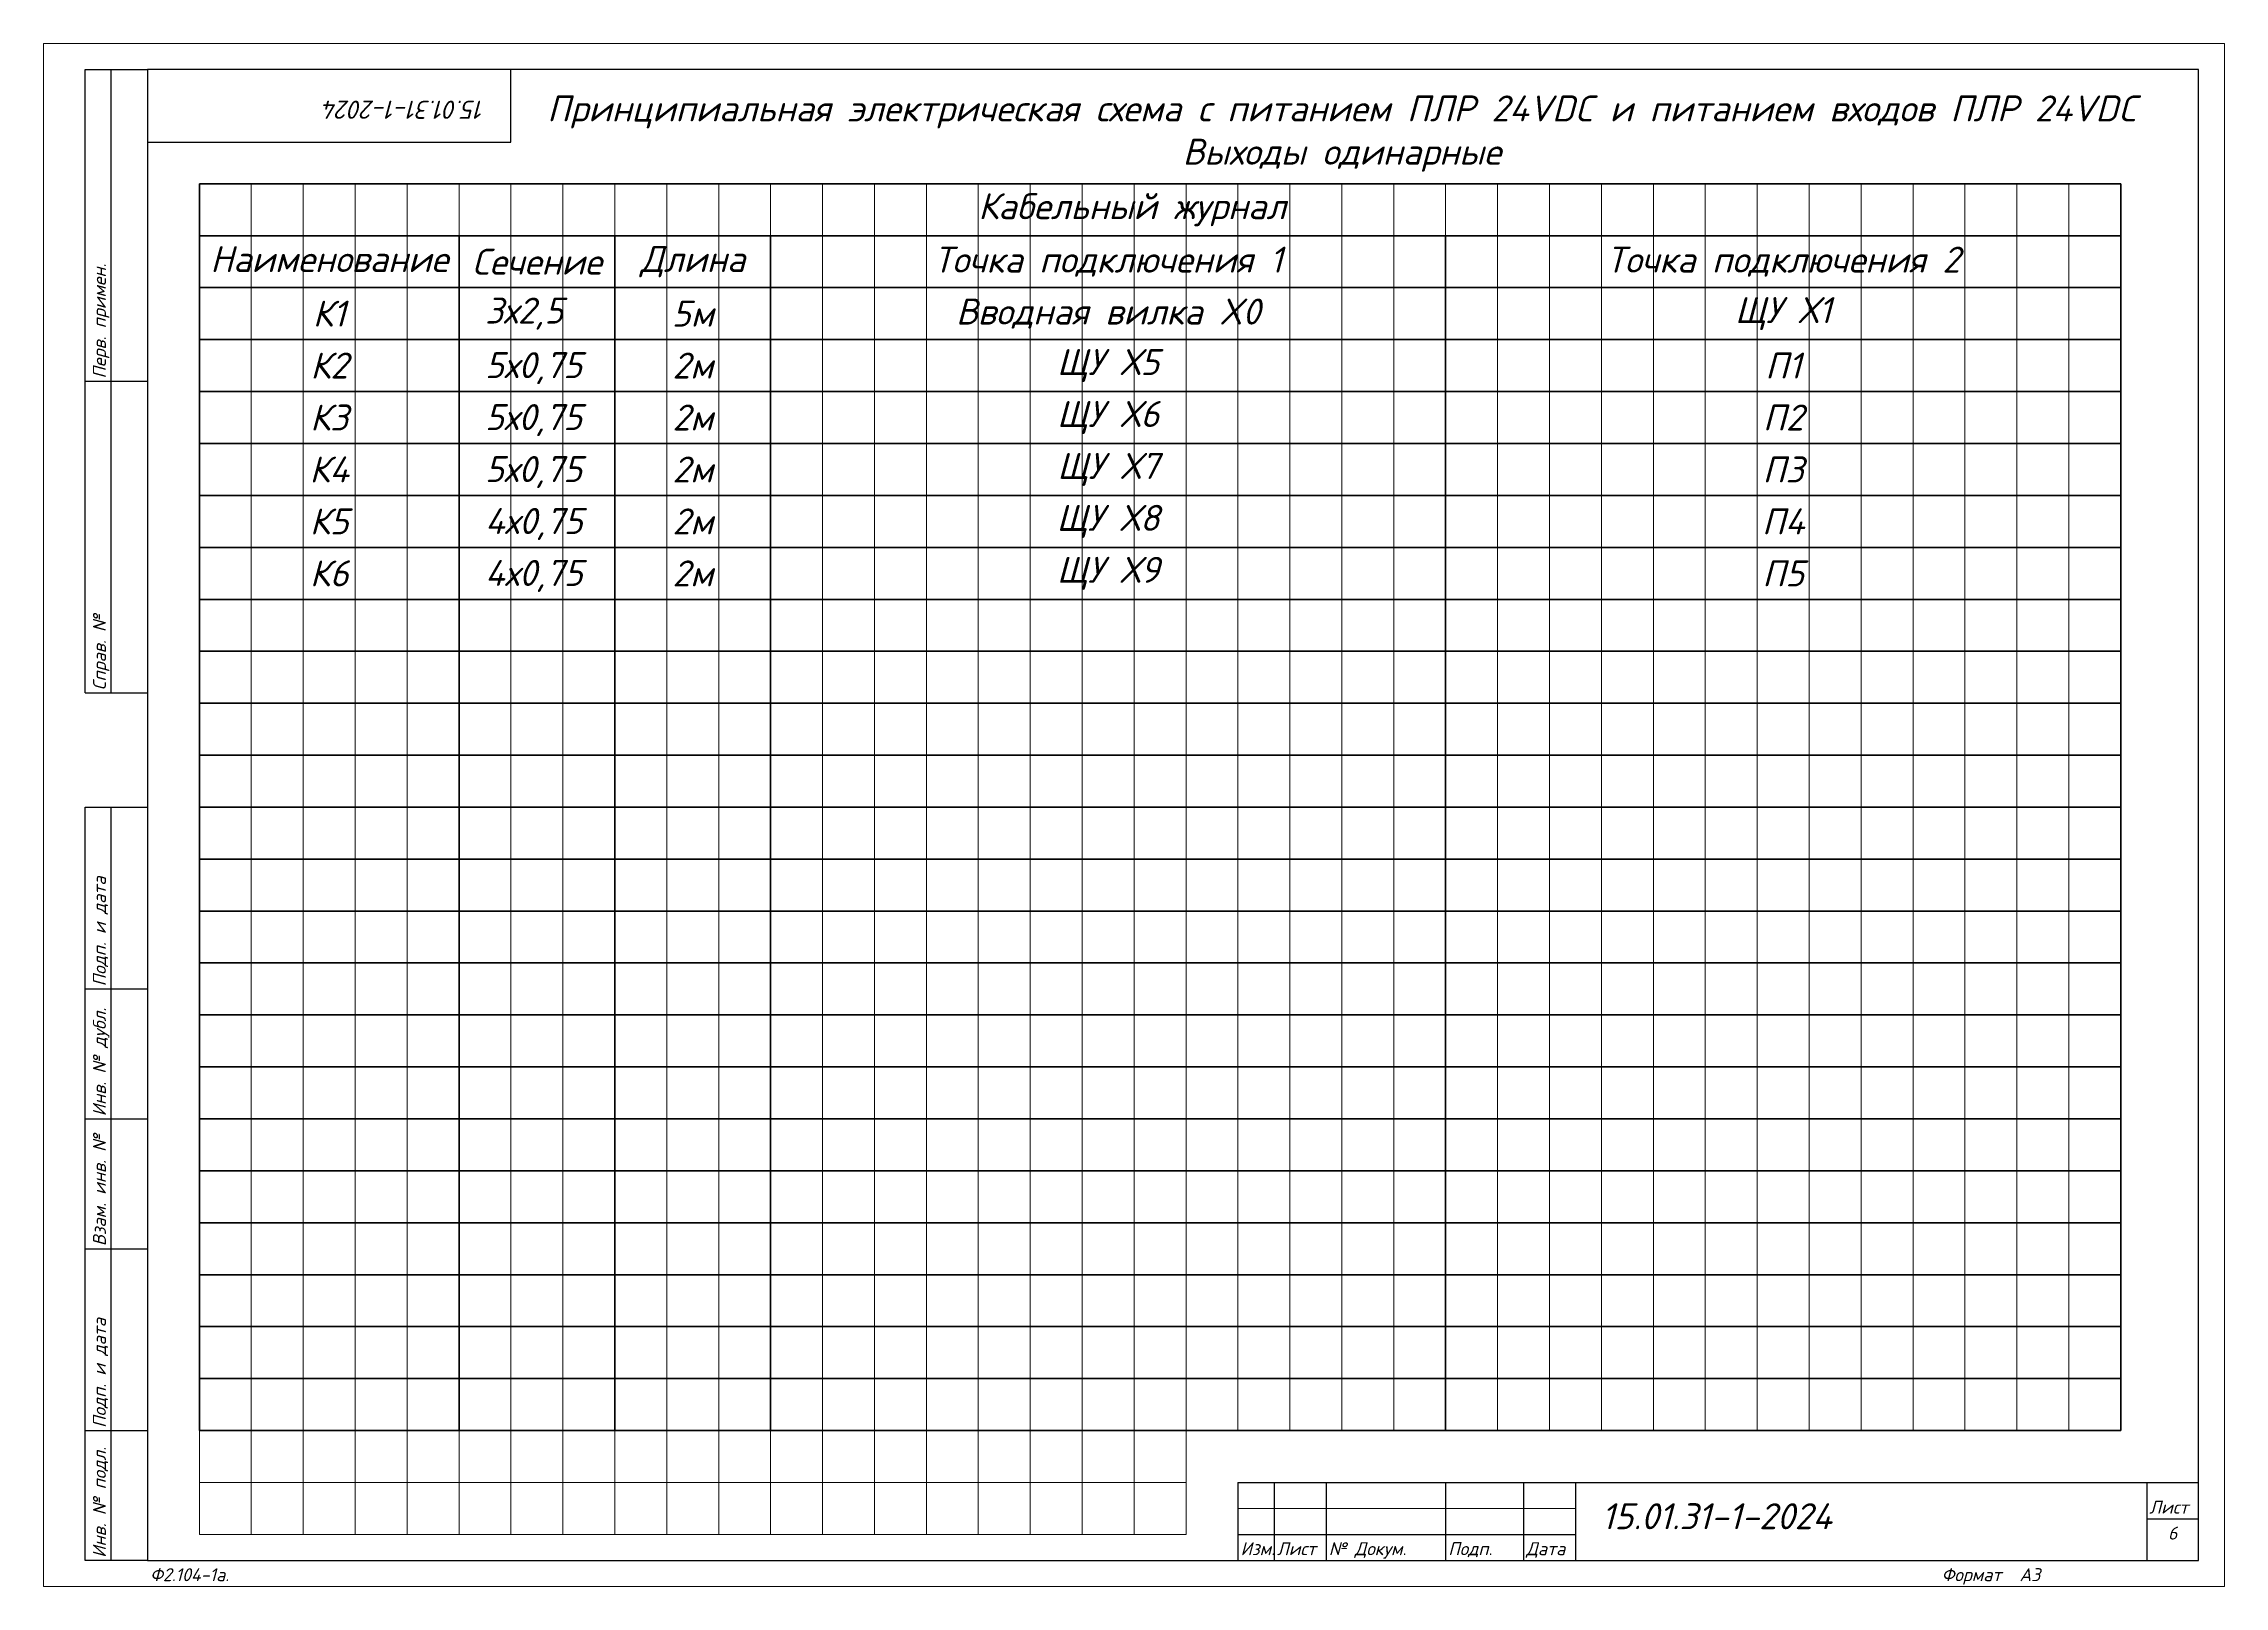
# Paper-space layout 'Эл6 (5)' of a CAD drawing. Header units: millimetres. Extents: x 0 to 420, y 0 to 297.
# The model-space entities are those that its viewports show. They can reach past a viewport. Long polylines and large blocks are cut down to what shows.
import ezdxf
from ezdxf.enums import TextEntityAlignment as Align

# ---------------------------------------------------------------- set-up
doc = ezdxf.new("R2010")
doc.units = ezdxf.units.MM
doc.layers.add('4', color=4, linetype='Continuous', lineweight=15)
doc.layers.add('Основная', color=7, linetype='Continuous', lineweight=30)
doc.layers.add('Привязки', color=2, linetype='Continuous', lineweight=0, plot=False, transparency=0.8)
doc.layers.add('рамка', color=253, linetype='Continuous', lineweight=5, transparency=0.8)
doc.styles.add('текст', font='isocpeui.ttf')

# ---------------------------------------------------------------- blocks, each defined once
blk = doc.blocks.new('*U110')
for p, q in [((8, 232), (8, 292)), ((8, 292), (20, 292)), ((13, 232), (13, 292)), ((90, 292), (90, 292)), ((90, 292), (90, 292)), ((90, 278), (90, 292)), ((90, 292), (90, 292)), ((90, 292), (90, 292)), ((90, 292), (90, 292)), ((20, 278), (90, 278)), ((8, 232), (20, 232)), ((8, 172), (8, 232)), ((13, 172), (13, 232)), ((8, 172), (20, 172)), ((8, 115), (8, 150)), ((8, 150), (20, 150)), ((13, 115), (13, 150)), ((8, 90), (8, 115)), ((8, 115), (20, 115)), ((13, 90), (13, 115)), ((8, 65), (8, 90)), ((8, 90), (20, 90)), ((13, 65), (13, 90)), ((8, 30), (8, 65)), ((8, 65), (20, 65)), ((13, 30), (13, 65)), ((8, 5), (8, 30)), ((8, 30), (20, 30)), ((13, 5), (13, 30)), ((230, 20), (415, 20)), ((230, 20), (230, 5)), ((237, 20), (237, 5)), ((247, 20), (247, 5)), ((270, 20), (270, 5)), ((285, 20), (285, 5)), ((295, 20), (295, 5)), ((405, 20), (405, 5)), ((415, 20), (415, 20)), ((415, 20), (415, 20)), ((405, 13), (415, 13)), ((230, 10), (295, 10)), ((20, 5), (8, 5)), ((230, 5), (295, 5)), ((415, 5), (415, 5)), ((415, 5), (415, 5)), ((415, 5), (415, 5)), ((415, 5), (415, 5)), ((415, 5), (415, 5)), ((415, 5), (415, 5)), ((415, 5), (415, 5))]:
    blk.add_line(p, q)
blk.add_lwpolyline([(20, 5), (415, 5), (415, 292), (20, 292)], close=True)
at = {"layer": '4'}
for p, q in [((230, 15), (295, 15)), ((415, 5), (415, 5)), ((415, 5), (415, 5)), ((415, 5), (415, 5)), ((415, 5), (415, 5)), ((415, 5), (415, 5)), ((415, 5), (415, 5)), ((415, 5), (415, 5)), ((415, 5), (415, 5)), ((415, 5), (415, 5))]:
    blk.add_line(p, q, dxfattribs=at)
at = {"layer": 'Привязки'}
blk.add_lwpolyline([(0, 0), (420, 0), (420, 297), (0, 297)], close=True, dxfattribs=at)
at = {"layer": 'рамка'}
blk.add_lwpolyline([(0, 297), (420, 297), (420, 0), (0, 0)], close=True, dxfattribs=at)
at = {"style": 'текст'}
for s, p in [('Перв. примен.', (12, 232.5)), ('Справ. №', (12, 172.5)), ('Подп. и дата', (12, 115.5)), ('Инв. № дубл.', (12, 90.5)), ('Взам. инв. №', (12, 65.5)), ('Подп. и дата', (12, 30.5)), ('Инв. № подл.', (12, 5.5))]:
    blk.add_text(s, height=2.5, rotation=90, dxfattribs=at).set_placement(p)
for s, height, p in [('Лист', 2.5, (405.5, 14)), ('Изм.', 2.5, (230.5, 6)), ('Лист', 2.5, (237.5, 6)), ('№ Докум.', 2.5, (247.5, 6)), ('Подп.', 2.5, (270.5, 6)), ('Дата', 2.5, (285.5, 6)), ('Ф2.104-1.', 0.005, (20, 4.99)), ('Разраб.', 0.0000135, (415, 5)), ('Пров.', 0.0000135, (415, 5)), ('Т.контр.', 0.0000135, (415, 5)), ('Н.контр.', 0.0000135, (415, 5)), ('Утв.', 0.0000135, (415, 5)), ('Лит.', 0.0000135, (415, 5)), ('Масса', 0.0000135, (415, 5)), ('Масштаб', 0.0000135, (415, 5)), ('Листов', 0.0000135, (415, 5)), ('Ф2.104-1а.', 2.5, (20.5, 1)), ('Формат', 2.5, (365.5, 1)), ('А3', 2.5, (380.5, 1)), ('А4', 0.025, (419.61, 0.01)), ('А2', 0.00833, (419.87, 0)), ('А1', 0.00625, (419.9, 0)), ('А0', 0.005, (419.92, 0))]:
    blk.add_text(s, height=height, dxfattribs=at).set_placement(p)
for tag, p, height in [('12', (90, 292), 0.00000373), ('13', (90, 292), 0.00000373), ('27', (90, 292), 0.00000522), ('29', (105, 249), 3.5), ('ИЗМ2', (230.5, 16), 2.5), ('ЛИСТИЗМ2', (237.5, 16), 2.5), ('№ДОКУМИЗМ2', (247.5, 16), 2.5), ('28', (415, 20), 0.0000438), ('ИЗМ1', (230.5, 11), 2.5), ('ЛИСТИЗМ1', (237.5, 11), 2.5), ('№ДОКУМИЗМ1', (247.5, 11), 2.5), ('ПОДПИЗМ1', (270.5, 11), 2.5), ('ДАТАИЗМ1', (285.5, 11), 2.5), ('ДАТАНКОНТР', (285.5, 11), 2.5), ('ОБОЗНАЧЕНИЕ', (300, 11), 5), ('ДАТАУТВ', (285.5, 6), 2.5), ('РАЗРАБ', (415, 5), 0.0000135), ('ЛИСТОВ', (415, 5), 0.0000135), ('ПРОВ', (415, 5), 0.0000135), ('ТКОНТР', (415, 5), 0.0000135), ('НКОНТР', (415, 5), 0.0000135), ('УТВ', (415, 5), 0.0000135), ('10', (415, 5), 0.0000135), ('11', (415, 5), 0.0000135), ('ПОДПИЗМ2', (415, 5), 0.0000135), ('ДАТАИЗМ2', (415, 5), 0.0000135), ('ИЗМ3', (415, 5), 0.0000135), ('ЛИСТИЗМ3', (415, 5), 0.0000135), ('№ДОКУМИЗМ3', (415, 5), 0.0000135), ('ПОДПИЗМ3', (415, 5), 0.0000135), ('ДАТАИЗМ3', (415, 5), 0.0000135), ('ИЗМ4', (415, 5), 0.0000135), ('ЛИСТИЗМ4', (415, 5), 0.0000135), ('№ДОКУМИЗМ4', (415, 5), 0.0000135), ('ПОДПИЗМ4', (415, 5), 0.0000135), ('ДАТАИЗМ4', (415, 5), 0.0000135), ('ДАТАРАЗРАБ', (415, 5), 0.0000135), ('ДАТАПРОВ', (415, 5), 0.0000135), ('ДАТАТКОНТР', (415, 5), 0.0000135)]:
    blk.add_attdef(tag, p, '', height=height, dxfattribs=at)
for tag, p, height, rotation in [('ОБОЗНАЧЕНИЕ-ВЕРХ', (85, 286), 3.5, 180), ('ПРИМЕНЯЕМОСТЬ', (19, 232.5), 2.5, 90), ('СПРАВ№', (19, 172.5), 2.5, 90), ('ДАТАУЧЁТАДУБЛ', (19, 115.5), 2.5, 90), ('ИНВ№ДУБЛ', (19, 90.5), 2.5, 90), ('ВЗАМИНВ№', (19, 65.5), 2.5, 90), ('ДАТАУЧЁТА', (19, 30.5), 2.5, 90), ('ИНВ№ПОДЛ', (19, 5.5), 2.5, 90)]:
    blk.add_attdef(tag, p, '', height=height, rotation=rotation, dxfattribs=at)
blk.add_attdef('30', text='', height=5, dxfattribs=at).set_placement((355, 34), align=Align.MIDDLE)
for tag, height, p in [('ЛИСТ', 2.5, (410, 9)), ('НАИМЕНОВАНИЕ1', 0.000027, (415, 5)), ('НАИМЕНОВАНИЕ2', 0.0000189, (415, 5)), ('НАИМЕНОВАНИЕ3', 0.0000189, (415, 5)), ('НАИМЕНОВАНИЕ4', 0.0000135, (415, 5)), ('МАССА', 0.0000189, (415, 5)), ('МАСШТАБ', 0.0000189, (415, 5)), ('МАТЕРИАЛ1', 0.0000135, (415, 5)), ('МАТЕРИАЛ2', 0.0000135, (415, 5)), ('МАТЕРИАЛ3', 0.0000135, (415, 5)), ('ПРЕДПРИЯТИЕ1', 0.0000189, (415, 5)), ('ПРЕДПРИЯТИЕ2', 0.0000189, (415, 5)), ('ПРЕДПРИЯТИЕ3', 0.0000189, (415, 5))]:
    blk.add_attdef(tag, text='', height=height, dxfattribs=at).set_placement(p, align=Align.CENTER)
for tag in ['ЛИТЕРА', 'ЛИТЕРА2', 'ЛИТЕРА3']:
    blk.add_attdef(tag, text='', height=0.0000135, dxfattribs=at).set_placement((415, 5), align=Align.RIGHT)
for tag in ['ИНДЕКС', 'ИНДЕКС2', 'ИНДЕКС3']:
    blk.add_attdef(tag, text='', height=0.0000135, dxfattribs=at).set_placement((415, 5), align=Align.TOP_LEFT)
blk = doc.blocks.new('*U109')
for p, q in [((8, 232), (8, 292)), ((8, 292), (20, 292)), ((13, 232), (13, 292)), ((90, 292), (90, 292)), ((90, 292), (90, 292)), ((90, 278), (90, 292)), ((90, 292), (90, 292)), ((90, 292), (90, 292)), ((90, 292), (90, 292)), ((20, 278), (90, 278)), ((8, 232), (20, 232)), ((8, 172), (8, 232)), ((13, 172), (13, 232)), ((8, 172), (20, 172)), ((8, 115), (8, 150)), ((8, 150), (20, 150)), ((13, 115), (13, 150)), ((8, 90), (8, 115)), ((8, 115), (20, 115)), ((13, 90), (13, 115)), ((8, 65), (8, 90)), ((8, 90), (20, 90)), ((13, 65), (13, 90)), ((8, 30), (8, 65)), ((8, 65), (20, 65)), ((13, 30), (13, 65)), ((230, 60), (415, 60)), ((230, 60), (230, 5)), ((237, 60), (237, 35)), ((247, 60), (247, 5)), ((270, 60), (270, 5)), ((285, 60), (285, 5)), ((295, 60), (295, 5)), ((415, 60), (415, 60)), ((415, 60), (415, 60)), ((295, 45), (415, 45)), ((365, 45), (365, 20)), ((380, 45), (380, 25)), ((397, 45), (397, 25)), ((230, 40), (295, 40)), ((365, 40), (415, 40)), ((230, 35), (295, 35)), ((8, 5), (8, 30)), ((8, 30), (20, 30)), ((13, 5), (13, 30)), ((365, 25), (415, 25)), ((385, 25), (385, 20)), ((295, 20), (415, 20)), ((365, 20), (365, 5)), ((20, 5), (8, 5))]:
    blk.add_line(p, q)
blk.add_lwpolyline([(20, 5), (415, 5), (415, 292), (20, 292)], close=True)
at = {"layer": '4'}
for p, q in [((230, 55), (295, 55)), ((230, 50), (295, 50)), ((230, 45), (295, 45)), ((370, 40), (370, 25)), ((375, 40), (375, 25)), ((230, 30), (295, 30)), ((230, 25), (295, 25)), ((230, 20), (295, 20)), ((230, 15), (295, 15)), ((230, 10), (295, 10))]:
    blk.add_line(p, q, dxfattribs=at)
at = {"layer": 'Привязки'}
blk.add_lwpolyline([(0, 0), (420, 0), (420, 297), (0, 297)], close=True, dxfattribs=at)
at = {"layer": 'рамка'}
blk.add_lwpolyline([(0, 297), (420, 297), (420, 0), (0, 0)], close=True, dxfattribs=at)
at = {"style": 'текст'}
for s, p in [('Перв. примен.', (12, 232.5)), ('Справ. №', (12, 172.5)), ('Подп. и дата', (12, 115.5)), ('Инв. № дубл.', (12, 90.5)), ('Взам. инв. №', (12, 65.5)), ('Подп. и дата', (12, 30.5)), ('Инв. № подл.', (12, 5.5))]:
    blk.add_text(s, height=2.5, rotation=90, dxfattribs=at).set_placement(p)
for s, height, p in [('Лит.', 2.5, (365.5, 41)), ('Масса', 2.5, (380.5, 41)), ('Масштаб', 2.5, (397.5, 41)), ('Изм.', 2.5, (230.5, 36)), ('Лист', 2.5, (237.5, 36)), ('№ Докум.', 2.5, (247.5, 36)), ('Подп.', 2.5, (270.5, 36)), ('Дата', 2.5, (285.5, 36)), ('Разраб.', 2.5, (230.5, 31)), ('Пров.', 2.5, (230.5, 26)), ('Т.контр.', 2.5, (230.5, 21)), ('Лист', 2.5, (365.5, 21)), ('Листов', 2.5, (385.5, 21)), ('Н.контр.', 2.5, (230.5, 11)), ('Утв.', 2.5, (230.5, 6)), ('Ф2.104-1а.', 0.005, (20, 4.99)), ('Ф2.104-1.', 2.5, (20.5, 1)), ('Формат', 2.5, (365.5, 1)), ('А3', 2.5, (380.5, 1)), ('А4', 0.025, (419.61, 0.01)), ('А2', 0.00833, (419.87, 0)), ('А1', 0.00625, (419.9, 0)), ('А0', 0.005, (419.92, 0))]:
    blk.add_text(s, height=height, dxfattribs=at).set_placement(p)
for tag, p, height in [('12', (90, 292), 0.00000373), ('13', (90, 292), 0.00000373), ('27', (90, 292), 0.00000522), ('29', (105, 279), 3.5), ('28', (415, 60), 0.0000438), ('ИЗМ4', (230.5, 56), 2.5), ('ЛИСТИЗМ4', (237.5, 56), 2.5), ('№ДОКУМИЗМ4', (247.5, 56), 2.5), ('ПОДПИЗМ4', (270.5, 56), 2.5), ('ДАТАИЗМ4', (285.5, 56), 2.5), ('ОБОЗНАЧЕНИЕ', (300, 51), 5), ('ИЗМ3', (230.5, 51), 2.5), ('ЛИСТИЗМ3', (237.5, 51), 2.5), ('№ДОКУМИЗМ3', (247.5, 51), 2.5), ('ПОДПИЗМ3', (270.5, 51), 2.5), ('ДАТАИЗМ3', (285.5, 51), 2.5), ('ИЗМ2', (230.5, 46), 2.5), ('ЛИСТИЗМ2', (237.5, 46), 2.5), ('№ДОКУМИЗМ2', (247.5, 46), 2.5), ('ПОДПИЗМ2', (270.5, 46), 2.5), ('ДАТАИЗМ2', (285.5, 46), 2.5), ('ИЗМ1', (230.5, 41), 2.5), ('ЛИСТИЗМ1', (237.5, 41), 2.5), ('№ДОКУМИЗМ1', (247.5, 41), 2.5), ('ПОДПИЗМ1', (270.5, 41), 2.5), ('ДАТАИЗМ1', (285.5, 41), 2.5), ('РАЗРАБ', (247.5, 31), 2.5), ('ДАТАРАЗРАБ', (285.5, 31), 2.5), ('ПРОВ', (247.5, 26), 2.5), ('ДАТАПРОВ', (285.5, 26), 2.5), ('ТКОНТР', (247.5, 21), 2.5), ('ДАТАТКОНТР', (285.5, 21), 2.5), ('ЛИСТОВ', (400.5, 21), 2.5), ('10', (230.5, 16), 2.5), ('11', (247.5, 16), 2.5), ('НКОНТР', (247.5, 11), 2.5), ('ДАТАНКОНТР', (285.5, 11), 2.5), ('УТВ', (247.5, 6), 2.5), ('ДАТАУТВ', (285.5, 6), 2.5)]:
    blk.add_attdef(tag, p, '', height=height, dxfattribs=at)
for tag, p, height, rotation in [('ОБОЗНАЧЕНИЕ-ВЕРХ', (85, 286), 3.5, 180), ('ПРИМЕНЯЕМОСТЬ', (19, 232.5), 2.5, 90), ('СПРАВ№', (19, 172.5), 2.5, 90), ('ДАТАУЧЁТАДУБЛ', (19, 115.5), 2.5, 90), ('ИНВ№ДУБЛ', (19, 90.5), 2.5, 90), ('ВЗАМИНВ№', (19, 65.5), 2.5, 90), ('ДАТАУЧЁТА', (19, 30.5), 2.5, 90), ('ИНВ№ПОДЛ', (19, 5.5), 2.5, 90)]:
    blk.add_attdef(tag, p, '', height=height, rotation=rotation, dxfattribs=at)
blk.add_attdef('30', text='', height=5, dxfattribs=at).set_placement((355, 64), align=Align.MIDDLE)
for tag, height, p in [('НАИМЕНОВАНИЕ1', 5, (330, 36)), ('НАИМЕНОВАНИЕ2', 3.5, (330, 31)), ('МАССА', 3.5, (388.5, 31)), ('МАСШТАБ', 3.5, (406, 31)), ('НАИМЕНОВАНИЕ3', 3.5, (330, 26)), ('НАИМЕНОВАНИЕ4', 2.5, (330, 21)), ('ЛИСТ', 2.5, (380.5, 21)), ('МАТЕРИАЛ1', 2.5, (330, 16)), ('ПРЕДПРИЯТИЕ1', 3.5, (390, 16)), ('МАТЕРИАЛ2', 2.5, (330, 11)), ('ПРЕДПРИЯТИЕ2', 3.5, (390, 11)), ('МАТЕРИАЛ3', 2.5, (330, 6)), ('ПРЕДПРИЯТИЕ3', 3.5, (390.02, 6))]:
    blk.add_attdef(tag, text='', height=height, dxfattribs=at).set_placement(p, align=Align.CENTER)
for tag, p in [('ЛИТЕРА', (367.5, 31)), ('ЛИТЕРА2', (372.5, 31)), ('ЛИТЕРА3', (377.5, 31))]:
    blk.add_attdef(tag, text='', height=2.5, dxfattribs=at).set_placement(p, align=Align.RIGHT)
for tag, p in [('ИНДЕКС', (367.5, 31)), ('ИНДЕКС2', (372.5, 31)), ('ИНДЕКС3', (377.5, 31))]:
    blk.add_attdef(tag, text='', height=2.5, dxfattribs=at).set_placement(p, align=Align.TOP_LEFT)

msp = doc.modelspace()

# ---------------------------------------------------------------- linework, layer by layer
at = {"layer": 'Основная'}
for p, q in [((10550, 273), (10920, 273)), ((10550, 263), (10550, 273)), ((10920, 273), (10920, 263)), ((10920, 263), (10550, 263)), ((10550, 263), (10550, 33)), ((10600, 263), (10600, 33)), ((10630, 263), (10630, 33)), ((10660, 263), (10660, 33)), ((10790, 263), (10790, 253)), ((10920, 33), (10920, 263)), ((10550, 253), (10920, 253)), ((10790, 253), (10790, 33)), ((10550, 243), (10920, 243)), ((10550, 233), (10920, 233)), ((10550, 223), (10920, 223)), ((10550, 213), (10920, 213)), ((10550, 203), (10920, 203)), ((10550, 193), (10920, 193)), ((10550, 183), (10920, 183)), ((10550, 173), (10920, 173)), ((10550, 163), (10920, 163)), ((10550, 153), (10920, 153)), ((10550, 143), (10920, 143)), ((10550, 133), (10920, 133)), ((10550, 123), (10920, 123)), ((10550, 113), (10920, 113)), ((10550, 103), (10920, 103)), ((10550, 93), (10920, 93)), ((10550, 83), (10920, 83)), ((10550, 73), (10920, 73)), ((10550, 63), (10920, 63)), ((10550, 53), (10920, 53)), ((10550, 43), (10920, 43)), ((10550, 33), (10920, 33))]:
    msp.add_line(p, q, dxfattribs=at)
at = {"layer": 'Привязки'}
for p, q in [((10550, 273), (10920, 273)), ((10550, 13), (10550, 273)), ((10560, 273), (10560, 13)), ((10570, 273), (10570, 13)), ((10580, 273), (10580, 13)), ((10590, 273), (10590, 13)), ((10600, 273), (10600, 13)), ((10610, 273), (10610, 13)), ((10620, 273), (10620, 13)), ((10630, 273), (10630, 13)), ((10640, 273), (10640, 13)), ((10650, 273), (10650, 13)), ((10660, 273), (10660, 13)), ((10670, 273), (10670, 13)), ((10680, 273), (10680, 13)), ((10690, 273), (10690, 13)), ((10700, 273), (10700, 13)), ((10710, 273), (10710, 13)), ((10720, 273), (10720, 13)), ((10730, 273), (10730, 13)), ((10740, 273), (10740, 33)), ((10750, 273), (10750, 33)), ((10760, 273), (10760, 33)), ((10770, 273), (10770, 33)), ((10780, 273), (10780, 33)), ((10790, 273), (10790, 33)), ((10800, 273), (10800, 33)), ((10810, 273), (10810, 33)), ((10820, 273), (10820, 33)), ((10830, 273), (10830, 33)), ((10840, 273), (10840, 33)), ((10850, 273), (10850, 33)), ((10860, 273), (10860, 33)), ((10870, 273), (10870, 33)), ((10880, 273), (10880, 33)), ((10890, 273), (10890, 33)), ((10900, 273), (10900, 33)), ((10910, 273), (10910, 33)), ((10920, 273), (10920, 33)), ((10550, 263), (10920, 263)), ((10550, 253), (10920, 253)), ((10550, 243), (10920, 243)), ((10550, 233), (10920, 233)), ((10550, 223), (10920, 223)), ((10550, 213), (10920, 213)), ((10550, 203), (10920, 203)), ((10550, 193), (10920, 193)), ((10550, 183), (10920, 183)), ((10550, 173), (10920, 173)), ((10550, 163), (10920, 163)), ((10550, 153), (10920, 153)), ((10550, 143), (10920, 143)), ((10550, 133), (10920, 133)), ((10550, 123), (10920, 123)), ((10550, 113), (10920, 113)), ((10550, 103), (10920, 103)), ((10550, 93), (10920, 93)), ((10550, 83), (10920, 83)), ((10550, 73), (10920, 73)), ((10550, 63), (10920, 63)), ((10550, 53), (10920, 53)), ((10550, 43), (10920, 43)), ((10550, 33), (10740, 33)), ((10920, 33), (10740, 33)), ((10740, 33), (10740, 13)), ((10550, 23), (10740, 23)), ((10740, 13), (10550, 13))]:
    msp.add_line(p, q, dxfattribs=at)

# ---------------------------------------------------------------- block references
ref = msp.add_blockref('*U110', (10100, 300))
ref.add_attrib('ОБОЗНАЧЕНИЕ', '15.01.31-1-2024', (10400, 311), dxfattribs={"height": 5, "style": 'текст'})
ref.add_attrib('ОБОЗНАЧЕНИЕ-ВЕРХ', '15.01.31-1-2024', (10185, 586), dxfattribs={"height": 3.5, "rotation": 180, "style": 'текст'})
ref.add_attrib('НАИМЕНОВАНИЕ1', 'Система', dxfattribs={"height": 0.0000189, "style": 'текст'}).set_placement((10514.99954, 305.00017), align=Align.CENTER)
ref.add_attrib('НАИМЕНОВАНИЕ2', 'автоматического управления', dxfattribs={"height": 0.0000189, "style": 'текст'}).set_placement((10514.99954, 305.00014), align=Align.CENTER)
ref.add_attrib('НАИМЕНОВАНИЕ3', 'уровнем', dxfattribs={"height": 0.0000189, "style": 'текст'}).set_placement((10514.99954, 305.00011), align=Align.CENTER)
ref.add_attrib('РАЗРАБ', 'Соловьев И. П.', (10514.99909, 305.00014), dxfattribs={"height": 0.0000108, "style": 'текст'})
ref.add_attrib('ЛИСТОВ', '3', (10514.99992, 305.00009), dxfattribs={"height": 0.0000135, "style": 'текст'})
ref.add_attrib('ЛИСТ', '5', dxfattribs={"height": 2.5, "style": 'текст'}).set_placement((10510, 309), align=Align.CENTER)
ref.add_attrib('МАТЕРИАЛ2', 'Принципиальная электрическая схема', dxfattribs={"height": 0.0000135, "style": 'текст'}).set_placement((10514.99954, 305.00003), align=Align.CENTER)
ref.add_attrib('ПРЕДПРИЯТИЕ1', 'ФГБОУ ДПО "Институт', dxfattribs={"height": 0.0000108, "style": 'текст'}).set_placement((10514.99986, 305.00006), align=Align.CENTER)
ref.add_attrib('ПРЕДПРИЯТИЕ2', 'развития профессионального', dxfattribs={"height": 0.0000108, "style": 'текст'}).set_placement((10514.99986, 305.00003), align=Align.CENTER)
ref.add_attrib('ПРЕДПРИЯТИЕ3', 'образования"', dxfattribs={"height": 0.0000108, "style": 'текст'}).set_placement((10514.99986, 305.00001), align=Align.CENTER)
ref = msp.add_blockref('*U110', (10520, 300))
ref.add_attrib('ОБОЗНАЧЕНИЕ', '15.01.31-1-2024', (10820, 311), dxfattribs={"height": 5, "style": 'текст'})
ref.add_attrib('ОБОЗНАЧЕНИЕ-ВЕРХ', '15.01.31-1-2024', (10605, 586), dxfattribs={"height": 3.5, "rotation": 180, "style": 'текст'})
ref.add_attrib('НАИМЕНОВАНИЕ1', 'Система', dxfattribs={"height": 0.0000189, "style": 'текст'}).set_placement((10934.99954, 305.00017), align=Align.CENTER)
ref.add_attrib('НАИМЕНОВАНИЕ2', 'автоматического управления', dxfattribs={"height": 0.0000189, "style": 'текст'}).set_placement((10934.99954, 305.00014), align=Align.CENTER)
ref.add_attrib('НАИМЕНОВАНИЕ3', 'уровнем', dxfattribs={"height": 0.0000189, "style": 'текст'}).set_placement((10934.99954, 305.00011), align=Align.CENTER)
ref.add_attrib('РАЗРАБ', 'Соловьев И. П.', (10934.99909, 305.00014), dxfattribs={"height": 0.0000108, "style": 'текст'})
ref.add_attrib('ЛИСТОВ', '3', (10934.99992, 305.00009), dxfattribs={"height": 0.0000135, "style": 'текст'})
ref.add_attrib('ЛИСТ', '6', dxfattribs={"height": 2.5, "style": 'текст'}).set_placement((10930, 309), align=Align.CENTER)
ref.add_attrib('МАТЕРИАЛ2', 'Принципиальная электрическая схема', dxfattribs={"height": 0.0000135, "style": 'текст'}).set_placement((10934.99954, 305.00003), align=Align.CENTER)
ref.add_attrib('ПРЕДПРИЯТИЕ1', 'ФГБОУ ДПО "Институт', dxfattribs={"height": 0.0000108, "style": 'текст'}).set_placement((10934.99986, 305.00006), align=Align.CENTER)
ref.add_attrib('ПРЕДПРИЯТИЕ2', 'развития профессионального', dxfattribs={"height": 0.0000108, "style": 'текст'}).set_placement((10934.99986, 305.00003), align=Align.CENTER)
ref.add_attrib('ПРЕДПРИЯТИЕ3', 'образования"', dxfattribs={"height": 0.0000108, "style": 'текст'}).set_placement((10934.99986, 305.00001), align=Align.CENTER)
ref = msp.add_blockref('*U109', (10940, 300))
ref.add_attrib('ОБОЗНАЧЕНИЕ', '15.01.31-1-2024', (11240, 351), dxfattribs={"height": 5, "style": 'текст'})
ref.add_attrib('ОБОЗНАЧЕНИЕ-ВЕРХ', '15.01.31-1-2024', (11025, 586), dxfattribs={"height": 3.5, "rotation": 180, "style": 'текст'})
ref.add_attrib('НАИМЕНОВАНИЕ1', 'Система', dxfattribs={"height": 3.5, "style": 'текст'}).set_placement((11270, 336), align=Align.CENTER)
ref.add_attrib('НАИМЕНОВАНИЕ2', 'автоматического управления', dxfattribs={"height": 3.5, "style": 'текст'}).set_placement((11270, 331), align=Align.CENTER)
ref.add_attrib('НАИМЕНОВАНИЕ3', 'уровнем', dxfattribs={"height": 3.5, "style": 'текст'}).set_placement((11270, 326), align=Align.CENTER)
ref.add_attrib('РАЗРАБ', 'Соловьев И. П.', (11187.5, 331), dxfattribs={"height": 2, "style": 'текст'})
ref.add_attrib('ЛИСТОВ', '6', (11340.5, 321), dxfattribs={"height": 2.5, "style": 'текст'})
ref.add_attrib('ЛИСТ', '1', dxfattribs={"height": 2.5, "style": 'текст'}).set_placement((11320.5, 321), align=Align.CENTER)
ref.add_attrib('МАТЕРИАЛ2', 'Принципиальная электрическая схема', dxfattribs={"height": 2.5, "style": 'текст'}).set_placement((11270, 311), align=Align.CENTER)
ref.add_attrib('ПРЕДПРИЯТИЕ1', 'ФГБОУ ДПО "Институт', dxfattribs={"height": 2, "style": 'текст'}).set_placement((11330, 316), align=Align.CENTER)
ref.add_attrib('ПРЕДПРИЯТИЕ2', 'развития профессионального', dxfattribs={"height": 2, "style": 'текст'}).set_placement((11330, 311), align=Align.CENTER)
ref.add_attrib('ПРЕДПРИЯТИЕ3', 'образования"', dxfattribs={"height": 2, "style": 'текст'}).set_placement((11330.02045, 306), align=Align.CENTER)
ref = msp.add_blockref('*U110', (10100, 3))
ref.add_attrib('ОБОЗНАЧЕНИЕ', '15.01.31-1-2024', (10400, 14), dxfattribs={"height": 5, "style": 'текст'})
ref.add_attrib('ОБОЗНАЧЕНИЕ-ВЕРХ', '15.01.31-1-2024', (10185, 289), dxfattribs={"height": 3.5, "rotation": 180, "style": 'текст'})
ref.add_attrib('НАИМЕНОВАНИЕ1', 'Система', dxfattribs={"height": 0.0000189, "style": 'текст'}).set_placement((10514.99954, 8.00017), align=Align.CENTER)
ref.add_attrib('НАИМЕНОВАНИЕ2', 'автоматического управления', dxfattribs={"height": 0.0000189, "style": 'текст'}).set_placement((10514.99954, 8.00014), align=Align.CENTER)
ref.add_attrib('НАИМЕНОВАНИЕ3', 'уровнем', dxfattribs={"height": 0.0000189, "style": 'текст'}).set_placement((10514.99954, 8.00011), align=Align.CENTER)
ref.add_attrib('РАЗРАБ', 'Соловьев И. П.', (10514.99909, 8.00014), dxfattribs={"height": 0.0000108, "style": 'текст'})
ref.add_attrib('ЛИСТОВ', '3', (10514.99992, 8.00009), dxfattribs={"height": 0.0000135, "style": 'текст'})
ref.add_attrib('ЛИСТ', '5', dxfattribs={"height": 2.5, "style": 'текст'}).set_placement((10510, 12), align=Align.CENTER)
ref.add_attrib('МАТЕРИАЛ2', 'Принципиальная электрическая схема', dxfattribs={"height": 0.0000135, "style": 'текст'}).set_placement((10514.99954, 8.00003), align=Align.CENTER)
ref.add_attrib('ПРЕДПРИЯТИЕ1', 'ФГБОУ ДПО "Институт', dxfattribs={"height": 0.0000108, "style": 'текст'}).set_placement((10514.99986, 8.00006), align=Align.CENTER)
ref.add_attrib('ПРЕДПРИЯТИЕ2', 'развития профессионального', dxfattribs={"height": 0.0000108, "style": 'текст'}).set_placement((10514.99986, 8.00003), align=Align.CENTER)
ref.add_attrib('ПРЕДПРИЯТИЕ3', 'образования"', dxfattribs={"height": 0.0000108, "style": 'текст'}).set_placement((10514.99986, 8.00001), align=Align.CENTER)
ref = msp.add_blockref('*U110', (10520, 3))
ref.add_attrib('ОБОЗНАЧЕНИЕ', '15.01.31-1-2024', (10820, 14), dxfattribs={"height": 5, "style": 'текст'})
ref.add_attrib('ОБОЗНАЧЕНИЕ-ВЕРХ', '15.01.31-1-2024', (10605, 289), dxfattribs={"height": 3.5, "rotation": 180, "style": 'текст'})
ref.add_attrib('НАИМЕНОВАНИЕ1', 'Система', dxfattribs={"height": 0.0000189, "style": 'текст'}).set_placement((10934.99954, 8.00017), align=Align.CENTER)
ref.add_attrib('НАИМЕНОВАНИЕ2', 'автоматического управления', dxfattribs={"height": 0.0000189, "style": 'текст'}).set_placement((10934.99954, 8.00014), align=Align.CENTER)
ref.add_attrib('НАИМЕНОВАНИЕ3', 'уровнем', dxfattribs={"height": 0.0000189, "style": 'текст'}).set_placement((10934.99954, 8.00011), align=Align.CENTER)
ref.add_attrib('РАЗРАБ', 'Соловьев И. П.', (10934.99909, 8.00014), dxfattribs={"height": 0.0000108, "style": 'текст'})
ref.add_attrib('ЛИСТОВ', '3', (10934.99992, 8.00009), dxfattribs={"height": 0.0000135, "style": 'текст'})
ref.add_attrib('ЛИСТ', '6', dxfattribs={"height": 2.5, "style": 'текст'}).set_placement((10930, 12), align=Align.CENTER)
ref.add_attrib('МАТЕРИАЛ2', 'Принципиальная электрическая схема', dxfattribs={"height": 0.0000135, "style": 'текст'}).set_placement((10934.99954, 8.00003), align=Align.CENTER)
ref.add_attrib('ПРЕДПРИЯТИЕ1', 'ФГБОУ ДПО "Институт', dxfattribs={"height": 0.0000108, "style": 'текст'}).set_placement((10934.99986, 8.00006), align=Align.CENTER)
ref.add_attrib('ПРЕДПРИЯТИЕ2', 'развития профессионального', dxfattribs={"height": 0.0000108, "style": 'текст'}).set_placement((10934.99986, 8.00003), align=Align.CENTER)
ref.add_attrib('ПРЕДПРИЯТИЕ3', 'образования"', dxfattribs={"height": 0.0000108, "style": 'текст'}).set_placement((10934.99986, 8.00001), align=Align.CENTER)
ref = msp.add_blockref('*U109', (10940, 3))
ref.add_attrib('ОБОЗНАЧЕНИЕ', '15.01.31-1-2024', (11240, 54), dxfattribs={"height": 5, "style": 'текст'})
ref.add_attrib('ОБОЗНАЧЕНИЕ-ВЕРХ', '15.01.31-1-2024', (11025, 289), dxfattribs={"height": 3.5, "rotation": 180, "style": 'текст'})
ref.add_attrib('НАИМЕНОВАНИЕ1', 'Система', dxfattribs={"height": 3.5, "style": 'текст'}).set_placement((11270, 39), align=Align.CENTER)
ref.add_attrib('НАИМЕНОВАНИЕ2', 'автоматического управления', dxfattribs={"height": 3.5, "style": 'текст'}).set_placement((11270, 34), align=Align.CENTER)
ref.add_attrib('НАИМЕНОВАНИЕ3', 'уровнем', dxfattribs={"height": 3.5, "style": 'текст'}).set_placement((11270, 29), align=Align.CENTER)
ref.add_attrib('РАЗРАБ', 'Соловьев И. П.', (11187.5, 34), dxfattribs={"height": 2, "style": 'текст'})
ref.add_attrib('ЛИСТОВ', '6', (11340.5, 24), dxfattribs={"height": 2.5, "style": 'текст'})
ref.add_attrib('ЛИСТ', '1', dxfattribs={"height": 2.5, "style": 'текст'}).set_placement((11320.5, 24), align=Align.CENTER)
ref.add_attrib('МАТЕРИАЛ2', 'Принципиальная электрическая схема', dxfattribs={"height": 2.5, "style": 'текст'}).set_placement((11270, 14), align=Align.CENTER)
ref.add_attrib('ПРЕДПРИЯТИЕ1', 'ФГБОУ ДПО "Институт', dxfattribs={"height": 2, "style": 'текст'}).set_placement((11330, 19), align=Align.CENTER)
ref.add_attrib('ПРЕДПРИЯТИЕ2', 'развития профессионального', dxfattribs={"height": 2, "style": 'текст'}).set_placement((11330, 14), align=Align.CENTER)
ref.add_attrib('ПРЕДПРИЯТИЕ3', 'образования"', dxfattribs={"height": 2, "style": 'текст'}).set_placement((11330.02045, 9), align=Align.CENTER)

# ---------------------------------------------------------------- texts
at = {"layer": 'Основная', "char_height": 5, "style": 'текст'}
for s, width, gutter_width, heights, insert, attachment_point in [('Принципиальная электрическая схема с питанием ПЛР 24VDC и питанием входов ПЛР 24VDC\\PВыходы одинарные', 333.9398066, 200, [15.99579], (10770.0001, 289.99998), 2), ('Кабельный журнал', 61.6342055, 200, [9.9986], (10700, 268), 4), ('Наименование', 23, 200, [9.9986], (10575, 258.5), 5), ('Сечение', 23, 200, [9.9986], (10615, 258), 5), ('Длина', 23, 200, [9.9986], (10645, 258), 5), ('Точка подключения 1', 125.709665, 199.79134, [6.98908], (10725, 258), 5), ('Точка подключения 2', 125.709665, 199.79134, [6.98908], (10855, 258), 5), ('К1', 23, 200, [9.9986], (10575, 248), 5), ('3х2,5', 23, 200, [9.9986], (10605, 248), 4), ('5м', 23, 200, [9.9986], (10645, 248), 5), ('Вводная вилка X0', 125.709665, 199.79134, [6.98908], (10725, 248), 5), ('ЩУ Х1', 125.709665, 199.79134, [6.98908], (10855, 248), 5), ('К2', 23, 200, [9.9986], (10575, 238), 5), ('5х0,75', 23, 200, [9.9986], (10605, 237.5), 4), ('2м', 23, 200, [9.9986], (10645, 238), 5), ('ЩУ Х5', 125.709665, 199.79134, [6.98908], (10725, 238), 5), ('П1', 125.709665, 199.79134, [6.98908], (10855, 238), 5), ('ЩУ Х6', 125.709665, 199.79134, [6.98908], (10725, 228), 5), ('К3', 23, 200, [9.9986], (10575, 228), 5), ('5х0,75', 29.4956206, 200, [13.36511], (10605, 227.5), 4), ('2м', 23, 200, [9.9986], (10645, 228), 5), ('П2', 125.709665, 199.79134, [6.98908], (10855, 228), 5), ('К4', 23, 200, [9.9986], (10575, 218), 5), ('5х0,75', 29.5088066, 200, [13.8539], (10605, 217.5), 4), ('2м', 23, 200, [9.9986], (10645, 218), 5), ('ЩУ Х7', 125.709665, 199.79134, [6.98908], (10725, 218), 5), ('П3', 125.709665, 199.79134, [6.98908], (10855, 218), 5), ('К5', 23, 200, [9.9986], (10575, 208), 5), ('4х0,75', 23, 200, [9.9986], (10605, 207.5), 4), ('2м', 23, 200, [9.9986], (10645, 208), 5), ('ЩУ Х8', 125.709665, 199.79134, [6.98908], (10725, 208), 5), ('П4', 125.709665, 199.79134, [6.98908], (10855, 208), 5), ('К6', 23, 200, [9.9986], (10575, 198), 5), ('4х0,75', 23, 200, [9.9986], (10605, 197.5), 4), ('2м', 23, 200, [9.9986], (10645, 198), 5), ('ЩУ Х9', 125.709665, 199.79134, [6.98908], (10725, 198), 5), ('П5', 125.709665, 199.79134, [6.98908], (10855, 198), 5)]:
    msp.add_mtext_dynamic_manual_height_columns(s, width=width, gutter_width=gutter_width, heights=heights, dxfattribs=dict(at, insert=insert, attachment_point=attachment_point))

psp = doc.layouts.new('Эл6 (5)')

# ---------------------------------------------------------------- viewports
at = {"layer": 'Основная', "view_target_point": (10397.19296, 3616.94449)}
psp.add_viewport(center=(210, 148.5), size=(420, 297), view_center_point=(332.78858, -3465.45769), view_height=296.9735592, dxfattribs=at)

doc.saveas('drawing.dxf')
